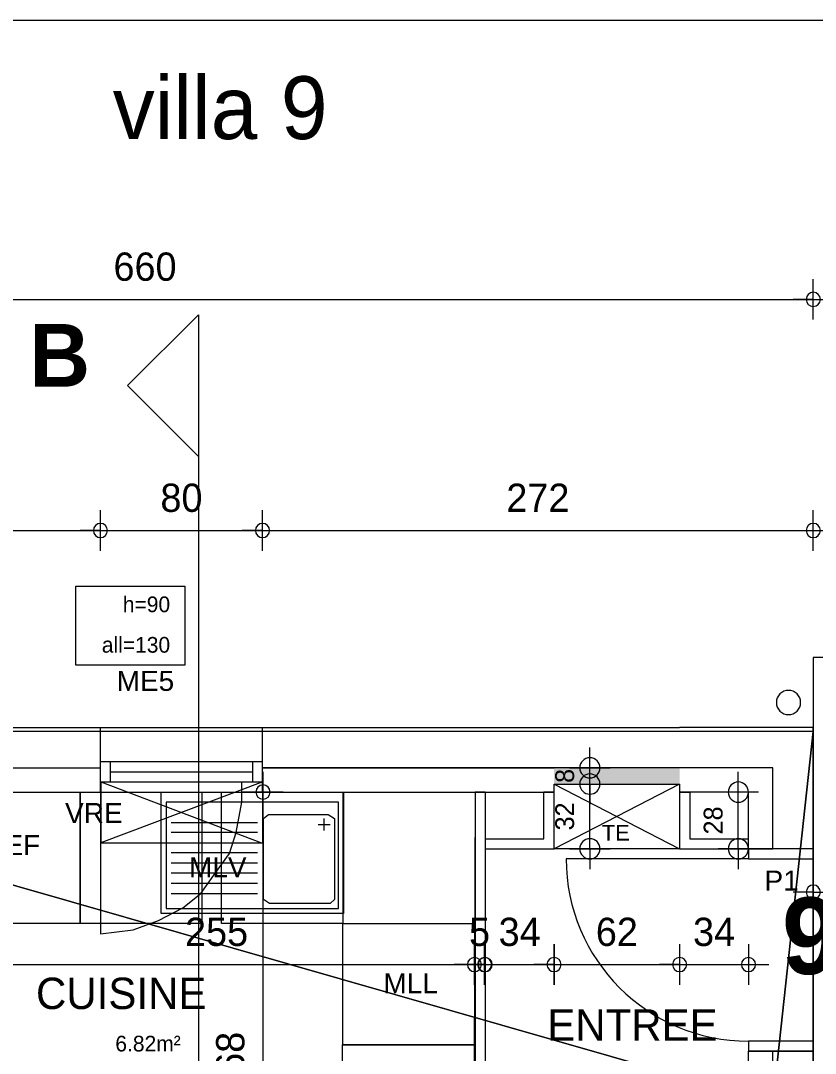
# Model space of a CAD drawing. Header units: metres. Extents: x 1.8 to 61.8, y -53.3 to -11.3.
# Drawn here: x 9.29 to 13.21, y -16.41 to -11.31 of the extents above; entities that cross this region are included whole.
import ezdxf
from ezdxf.enums import TextEntityAlignment as Align
from ezdxf.lldxf.tags import DXFTag

# ---------------------------------------------------------------- set-up
doc = ezdxf.new("R2010")
doc.units = ezdxf.units.M
doc.header["$MEASUREMENT"] = 0
for name, color, linetype in [('Calque commun', 7, 'Continuous'), ('Calque100', 7, 'Continuous'), ('Calque7', 7, 'Continuous'), ('Calque90', 7, 'Continuous'), ('Cotations', 7, 'Continuous'), ('Textes', 7, 'Continuous')]:
    doc.layers.add(name, color=color, linetype=linetype)
doc.styles.add('Arial16', font='arial.ttf', dxfattribs={"height": 0.077313})
doc.styles.add('Arial9', font='arial.ttf', dxfattribs={"height": 0.098961})
doc.styles.add('Century Gothic', font='GOTHIC.TTF', dxfattribs={"height": 0.310302})
doc.styles.add('Century Gothic10', font='GOTHIC.TTF', dxfattribs={"height": 0.077575})
doc.styles.add('Century Gothic15', font='GOTHIC.TTF', dxfattribs={"height": 0.139636})
doc.styles.add('Century Gothic16', font='GOTHICB.TTF', dxfattribs={"height": 0.378481})
doc.styles.add('Century Gothic18', font='GOTHIC.TTF', dxfattribs={"height": 0.155151})
doc.styles.add('Century Gothic20', font='GOTHIC.TTF', dxfattribs={"height": 0.09309})
doc.styles.add('Century Gothic6', font='GOTHICB.TTF', dxfattribs={"height": 0.31023})
tags = doc.linetypes.add('DASHDOT2', pattern=[0.5, 0.25, -0.125, 0, -0.125]).pattern_tags.tags
tags[10:11] = [DXFTag(74, 4), DXFTag(75, 0), DXFTag(340, '0'), DXFTag(46, 1.0), DXFTag(50, 0.0), DXFTag(44, 0.0), DXFTag(45, 0.0)]
tags[8:9] = [DXFTag(74, 4), DXFTag(75, 0), DXFTag(340, '0'), DXFTag(46, 1.0), DXFTag(50, 0.0), DXFTag(44, 0.0), DXFTag(45, 0.0)]
tags[6:7] = [DXFTag(74, 4), DXFTag(75, 0), DXFTag(340, '0'), DXFTag(46, 1.0), DXFTag(50, 0.0), DXFTag(44, 0.0), DXFTag(45, 0.0)]
tags[4:5] = [DXFTag(74, 4), DXFTag(75, 0), DXFTag(340, '0'), DXFTag(46, 1.0), DXFTag(50, 0.0), DXFTag(44, 0.0), DXFTag(45, 0.0)]
tags = doc.linetypes.add('DOT2', pattern=[0.125, 0, -0.125]).pattern_tags.tags
tags[6:7] = [DXFTag(74, 4), DXFTag(75, 0), DXFTag(340, '0'), DXFTag(46, 1.0), DXFTag(50, 0.0), DXFTag(44, 0.0), DXFTag(45, 0.0)]
tags[4:5] = [DXFTag(74, 4), DXFTag(75, 0), DXFTag(340, '0'), DXFTag(46, 1.0), DXFTag(50, 0.0), DXFTag(44, 0.0), DXFTag(45, 0.0)]
tags = doc.linetypes.add('HIDDEN', pattern=[0.375, 0.25, -0.125]).pattern_tags.tags
tags[6:7] = [DXFTag(74, 4), DXFTag(75, 0), DXFTag(340, '0'), DXFTag(46, 1.0), DXFTag(50, 0.0), DXFTag(44, 0.0), DXFTag(45, 0.0)]
tags[4:5] = [DXFTag(74, 4), DXFTag(75, 0), DXFTag(340, '0'), DXFTag(46, 1.0), DXFTag(50, 0.0), DXFTag(44, 0.0), DXFTag(45, 0.0)]
tags = doc.linetypes.add('HIDDEN2', pattern=[0.1875, 0.125, -0.0625]).pattern_tags.tags
tags[6:7] = [DXFTag(74, 4), DXFTag(75, 0), DXFTag(340, '0'), DXFTag(46, 1.0), DXFTag(50, 0.0), DXFTag(44, 0.0), DXFTag(45, 0.0)]
tags[4:5] = [DXFTag(74, 4), DXFTag(75, 0), DXFTag(340, '0'), DXFTag(46, 1.0), DXFTag(50, 0.0), DXFTag(44, 0.0), DXFTag(45, 0.0)]

# ---------------------------------------------------------------- blocks, each defined once
blk = doc.blocks.new('Block52942')
at = {"layer": 'Calque commun', "color": 7, "linetype": 'Continuous', "lineweight": 18}
for p, q in [((13.2015, -15.3998), (13.2015, -14.7998)), ((13.2015, -18.6942), (13.2015, -16.3998))]:
    blk.add_line(p, q, dxfattribs=at)
at = {"layer": 'Calque commun', "color": 7, "linetype": 'Continuous', "lineweight": 9}
for p, q in [((13.0015, -15.3998), (13.0015, -14.9998)), ((12.8815, -15.3998), (12.8815, -15.1198)), ((12.8815, -18.6942), (12.8815, -16.3998)), ((13.0015, -18.6942), (13.0015, -16.3998))]:
    blk.add_line(p, q, dxfattribs=at)
blk = doc.blocks.new('Block52943')
at = {"layer": 'Calque commun', "color": 7, "linetype": 'Continuous', "lineweight": 18}
for p, q in [((6.6015, -14.7998), (7.5216, -14.7998)), ((8.1216, -14.7998), (9.6816, -14.7998)), ((10.4816, -14.7998), (11.9215, -14.7998))]:
    blk.add_line(p, q, dxfattribs=at)
at = {"layer": 'Calque commun', "color": 7, "linetype": 'Continuous', "lineweight": 9}
for p, q in [((6.8015, -14.9998), (7.5216, -14.9998)), ((8.1216, -14.9998), (9.6816, -14.9998)), ((10.4816, -14.9998), (11.9215, -14.9998)), ((6.9216, -15.1198), (7.5216, -15.1198)), ((8.1216, -15.1198), (9.6816, -15.1198)), ((10.4816, -15.1198), (11.9215, -15.1198))]:
    blk.add_line(p, q, dxfattribs=at)
blk = doc.blocks.new('new39')
at = {"layer": 'Calque commun', "color": 5, "linetype": 'Continuous', "lineweight": 9}
blk.add_arc((0, 0), 0.5, 0, 359.99941, dxfattribs=at)
blk = doc.blocks.new('new40')
at = {"layer": 'Calque commun', "color": 5, "linetype": 'Continuous', "lineweight": 9}
blk.add_arc((0, 0), 0.5, 0, 359.99941, dxfattribs=at)
blk = doc.blocks.new('DimLine53137')
at = {"layer": 'Calque commun', "color": 5, "linetype": 'Continuous', "lineweight": 9}
for p, q in [((9.6816, -13.9273), (9.6816, -13.7273)), ((10.4816, -13.9273), (10.4816, -13.7273)), ((9.6816, -13.8273), (9.5816, -13.8273)), ((9.6816, -13.8273), (10.4816, -13.8273)), ((10.4816, -13.8273), (10.5816, -13.8273))]:
    blk.add_line(p, q, dxfattribs=at)
at = {"layer": 'Calque commun', "color": 5, "linetype": 'Continuous', "lineweight": 9, "xscale": 0.07000000029802322, "yscale": 0.07000000029802322, "zscale": 0.07000000029802322}
for name, p in [('new39', (9.6816, -13.8273)), ('new40', (10.4816, -13.8273))]:
    blk.add_blockref(name, p, dxfattribs=at)
at = {"layer": 'Calque commun', "color": 5, "linetype": 'Continuous', "lineweight": 9, "style": 'Century Gothic15'}
blk.add_text('80', height=0.13964, dxfattribs=at).set_placement((10.0816, -13.7773), align=Align.BOTTOM_CENTER)
blk = doc.blocks.new('new43')
at = {"layer": 'Calque commun', "color": 5, "linetype": 'Continuous', "lineweight": 9}
blk.add_arc((0, 0), 0.5, 0, 359.99941, dxfattribs=at)
blk = doc.blocks.new('new44')
at = {"layer": 'Calque commun', "color": 5, "linetype": 'Continuous', "lineweight": 9}
blk.add_arc((0, 0), 0.5, 0, 359.99941, dxfattribs=at)
blk = doc.blocks.new('DimLine53153')
at = {"layer": 'Calque commun', "color": 5, "linetype": 'Continuous', "lineweight": 9}
for p, q in [((8.1216, -13.9273), (8.1216, -13.7273)), ((9.6816, -13.9273), (9.6816, -13.7273)), ((8.1216, -13.8273), (8.0216, -13.8273)), ((8.1216, -13.8273), (9.6816, -13.8273)), ((9.6816, -13.8273), (9.7816, -13.8273))]:
    blk.add_line(p, q, dxfattribs=at)
at = {"layer": 'Calque commun', "color": 5, "linetype": 'Continuous', "lineweight": 9, "xscale": 0.07000000029802322, "yscale": 0.07000000029802322, "zscale": 0.07000000029802322}
for name, p in [('new43', (8.1216, -13.8273)), ('new44', (9.6816, -13.8273))]:
    blk.add_blockref(name, p, dxfattribs=at)
at = {"layer": 'Calque commun', "color": 5, "linetype": 'Continuous', "lineweight": 9, "style": 'Century Gothic15'}
blk.add_text('156', height=0.13964, dxfattribs=at).set_placement((8.9016, -13.7773), align=Align.BOTTOM_CENTER)
blk = doc.blocks.new('new45')
at = {"layer": 'Calque commun', "color": 5, "linetype": 'Continuous', "lineweight": 9}
blk.add_arc((0, 0), 0.5, 0, 359.99941, dxfattribs=at)
blk = doc.blocks.new('new46')
at = {"layer": 'Calque commun', "color": 5, "linetype": 'Continuous', "lineweight": 9}
blk.add_arc((0, 0), 0.5, 0, 359.99941, dxfattribs=at)
blk = doc.blocks.new('DimLine53161')
at = {"layer": 'Calque commun', "color": 5, "linetype": 'Continuous', "lineweight": 9}
for p, q in [((10.4816, -13.9273), (10.4816, -13.7273)), ((13.2015, -13.9273), (13.2015, -13.7273)), ((10.4816, -13.8273), (10.3816, -13.8273)), ((10.4816, -13.8273), (13.2015, -13.8273)), ((13.2015, -13.8273), (13.3015, -13.8273))]:
    blk.add_line(p, q, dxfattribs=at)
at = {"layer": 'Calque commun', "color": 5, "linetype": 'Continuous', "lineweight": 9, "xscale": 0.07000000029802322, "yscale": 0.07000000029802322, "zscale": 0.07000000029802322}
for name, p in [('new45', (10.4816, -13.8273)), ('new46', (13.2015, -13.8273))]:
    blk.add_blockref(name, p, dxfattribs=at)
at = {"layer": 'Calque commun', "color": 5, "linetype": 'Continuous', "lineweight": 9, "style": 'Century Gothic15'}
blk.add_text('272', height=0.13964, dxfattribs=at).set_placement((11.8415, -13.7773), align=Align.BOTTOM_CENTER)
blk = doc.blocks.new('120x220')
at = {"layer": 'Calque commun', "color": 7, "linetype": 'HIDDEN', "lineweight": 9}
mesh = blk.add_polyface(dxfattribs=at)
corners = [(0, 2.2), (0, 0), (1.2, 0), (1.2, 2.2)]
mesh.append_faces([[corners[k] for k in face] for face in [(0, 1, 2, 3)]], dxfattribs={"color": 7})
blk = doc.blocks.new('@PRES_1_$$_1-7')
at = {"layer": 'Calque commun', "color": 5, "linetype": 'Continuous', "lineweight": 9}
for p, q in [((0, 0.32), (0.8, 0.32)), ((0.8, 0.15), (0, 0.15)), ((0.05, 0.05), (0.05, 0.15)), ((0.75, 0.15), (0.75, 0.05)), ((0.05, 0.1), (0.75, 0.1)), ((0.8, 0.05), (0, 0.05)), ((0, 0), (0.8, 0))]:
    blk.add_line(p, q, dxfattribs=at)
blk = doc.blocks.new('@PRES_1_$$_1-8')
at = {"layer": 'Calque commun', "color": 7, "linetype": 'Continuous', "lineweight": 9}
blk.add_line((0, 0), (0, 0.32), dxfattribs=at)
blk = doc.blocks.new('@PRES_1_$$_1-9')
at = {"layer": 'Calque commun', "color": 7, "linetype": 'Continuous', "lineweight": 9}
blk.add_line((0, 0), (0, 0.32), dxfattribs=at)
blk = doc.blocks.new('INTER_2D_COMB3')
at = {"layer": 'Calque commun', "color": 0, "linetype": 'ByBlock', "lineweight": -2}
for name in ['@PRES_1_$$_1-7', '@PRES_1_$$_1-8']:
    blk.add_blockref(name, (0, 0), dxfattribs=at)
at = {"layer": 'Calque commun', "color": 0, "linetype": 'ByBlock', "lineweight": -2, "extrusion": (0, 0, -1), "xscale": -1, "yscale": -1, "zscale": -1, "rotation": -180}
blk.add_blockref('@PRES_1_$$_1-9', (-0.8, 0), dxfattribs=at)
blk = doc.blocks.new('PLACED_COMB3')
at = {"layer": 'Calque commun', "color": 0, "linetype": 'ByBlock', "lineweight": -2}
blk.add_blockref('INTER_2D_COMB3', (0, 0), dxfattribs=at)
blk = doc.blocks.new('new103')
at = {"layer": 'Calque commun', "color": 5, "linetype": 'Continuous', "lineweight": 9}
blk.add_arc((0, 0), 0.5, 0, 359.99941, dxfattribs=at)
blk = doc.blocks.new('new104')
at = {"layer": 'Calque commun', "color": 5, "linetype": 'Continuous', "lineweight": 9}
blk.add_arc((0, 0), 0.5, 0, 359.99941, dxfattribs=at)
blk = doc.blocks.new('DimLine55509')
at = {"layer": 'Calque commun', "color": 5, "linetype": 'Continuous', "lineweight": 9}
for p, q in [((13.2015, -15.7141), (13.2015, -15.5141)), ((14.3815, -15.7141), (14.3815, -15.5141)), ((13.2015, -15.6141), (13.1015, -15.6141)), ((13.2015, -15.6141), (14.3815, -15.6141)), ((14.3815, -15.6141), (14.4815, -15.6141))]:
    blk.add_line(p, q, dxfattribs=at)
at = {"layer": 'Calque commun', "color": 5, "linetype": 'Continuous', "lineweight": 9, "xscale": 0.07000000029802322, "yscale": 0.07000000029802322, "zscale": 0.07000000029802322}
for name, p in [('new103', (13.2015, -15.6141)), ('new104', (14.3815, -15.6141))]:
    blk.add_blockref(name, p, dxfattribs=at)
at = {"layer": 'Calque commun', "color": 5, "linetype": 'Continuous', "lineweight": 9, "style": 'Century Gothic15'}
blk.add_text('118', height=0.13964, dxfattribs=at).set_placement((13.7915, -15.5641), align=Align.BOTTOM_CENTER)
blk = doc.blocks.new('new119')
at = {"layer": 'Calque commun', "color": 5, "linetype": 'Continuous', "lineweight": 9}
blk.add_arc((0, 0), 0.5, 0, 359.99941, dxfattribs=at)
blk = doc.blocks.new('new120')
at = {"layer": 'Calque commun', "color": 5, "linetype": 'Continuous', "lineweight": 9}
blk.add_arc((0, 0), 0.5, 0, 359.99941, dxfattribs=at)
blk = doc.blocks.new('DimLine55577')
at = {"layer": 'Calque commun', "color": 5, "linetype": 'Continuous', "lineweight": 9}
for p, q in [((6.6016, -12.7855), (6.6016, -12.5855)), ((13.2015, -12.7855), (13.2015, -12.5855)), ((6.6016, -12.6855), (6.5016, -12.6855)), ((6.6016, -12.6855), (13.2015, -12.6855)), ((13.2015, -12.6855), (13.3015, -12.6855))]:
    blk.add_line(p, q, dxfattribs=at)
at = {"layer": 'Calque commun', "color": 5, "linetype": 'Continuous', "lineweight": 9, "xscale": 0.07000000029802322, "yscale": 0.07000000029802322, "zscale": 0.07000000029802322}
for name, p in [('new119', (6.6016, -12.6855)), ('new120', (13.2015, -12.6855))]:
    blk.add_blockref(name, p, dxfattribs=at)
at = {"layer": 'Calque commun', "color": 5, "linetype": 'Continuous', "lineweight": 9, "style": 'Century Gothic15'}
blk.add_text('660', height=0.13964, dxfattribs=at).set_placement((9.9016, -12.6355), align=Align.BOTTOM_CENTER)
blk = doc.blocks.new('new121')
at = {"layer": 'Calque commun', "color": 5, "linetype": 'Continuous', "lineweight": 9}
blk.add_arc((0, 0), 0.5, 0, 359.99941, dxfattribs=at)
blk = doc.blocks.new('new122')
at = {"layer": 'Calque commun', "color": 5, "linetype": 'Continuous', "lineweight": 9}
blk.add_arc((0, 0), 0.5, 0, 359.99941, dxfattribs=at)
blk = doc.blocks.new('DimLine55585')
at = {"layer": 'Calque commun', "color": 5, "linetype": 'Continuous', "lineweight": 9}
for p, q in [((13.2015, -12.7855), (13.2015, -12.5855)), ((19.4015, -12.7855), (19.4015, -12.5855)), ((13.2015, -12.6855), (13.1015, -12.6855)), ((13.2015, -12.6855), (19.4015, -12.6855)), ((19.4015, -12.6855), (19.5015, -12.6855))]:
    blk.add_line(p, q, dxfattribs=at)
at = {"layer": 'Calque commun', "color": 5, "linetype": 'Continuous', "lineweight": 9, "xscale": 0.07000000029802322, "yscale": 0.07000000029802322, "zscale": 0.07000000029802322}
for name, p in [('new121', (13.2015, -12.6855)), ('new122', (19.4015, -12.6855))]:
    blk.add_blockref(name, p, dxfattribs=at)
at = {"layer": 'Calque commun', "color": 5, "linetype": 'Continuous', "lineweight": 9, "style": 'Century Gothic15'}
blk.add_text('620', height=0.13964, dxfattribs=at).set_placement((16.3015, -12.6355), align=Align.BOTTOM_CENTER)
blk = doc.blocks.new('fleche08')
at = {"layer": 'Calque100', "color": 6, "linetype": 'Continuous', "lineweight": 18}
mesh = blk.add_polyface(dxfattribs=at)
corners = [(-0.35, -0.35), (0, 0), (0.35, -0.35)]
mesh.append_faces([[corners[k] for k in face] for face in [(0, 1, 2)]], dxfattribs={"color": 6})
blk = doc.blocks.new('@PRES_1_$$_1-25')
at = {"layer": 'Calque commun', "color": 5, "linetype": 'Continuous', "lineweight": 9}
blk.add_line((0.05, 0.32), (0.05, 1.22), dxfattribs=at)
at = {"layer": 'Calque commun', "color": 5, "linetype": 'Continuous', "lineweight": 9, "extrusion": (0, 0, -1)}
blk.add_arc((-0.05, 0.32), 0.9, 90, 180, dxfattribs=at)
at = {"layer": 'Calque commun', "color": 5, "linetype": 'Continuous', "lineweight": 9}
mesh = blk.add_polyface(dxfattribs=at)
corners = [(0, 0), (0, 0.32), (0.05, 0.32), (0.05, 0)]
mesh.append_faces([[corners[k] for k in face] for face in [(0, 1, 2, 3)]], dxfattribs={"color": 5})
mesh = blk.add_polyface(dxfattribs=at)
corners = [(0.95, 0), (0.95, 0.32), (1, 0.32), (1, 0)]
mesh.append_faces([[corners[k] for k in face] for face in [(0, 1, 2, 3)]], dxfattribs={"color": 5})
blk = doc.blocks.new('@PRES_1_$$_1-26')
at = {"layer": 'Calque commun', "color": 0, "linetype": 'ByBlock', "lineweight": -2}
blk.add_line((0, 0), (0, 0.32), dxfattribs=at)
blk = doc.blocks.new('@PRES_1_$$_1-27')
at = {"layer": 'Calque commun', "color": 0, "linetype": 'ByBlock', "lineweight": -2}
blk.add_line((0, 0), (0, 0.32), dxfattribs=at)
blk = doc.blocks.new('INTER_2D_COMB9')
at = {"layer": 'Calque7', "color": 0, "linetype": 'ByBlock', "lineweight": -2}
blk.add_blockref('@PRES_1_$$_1-25', (0, 0), dxfattribs=at)
at = {"layer": 'Calque7', "color": 7, "linetype": 'Continuous', "lineweight": 9}
blk.add_blockref('@PRES_1_$$_1-26', (0, 0), dxfattribs=at)
at = {"layer": 'Calque7', "color": 7, "linetype": 'Continuous', "lineweight": 9, "extrusion": (0, 0, -1), "xscale": -1, "yscale": -1, "zscale": -1, "rotation": -180}
blk.add_blockref('@PRES_1_$$_1-27', (-1, 0), dxfattribs=at)
blk = doc.blocks.new('PLACED_COMB9')
at = {"layer": 'Calque7', "color": 0, "linetype": 'ByBlock', "lineweight": -2}
blk.add_blockref('INTER_2D_COMB9', (0, 0), dxfattribs=at)
blk = doc.blocks.new('_15-3')
at = {"layer": 'Calque90', "color": 6, "linetype": 'ByBlock', "lineweight": 9}
for p, q in [((0.9, 0.6), (0, 0.6)), ((0, 0.6), (0, 0)), ((0.9, 0), (0.9, 0.6)), ((0.025, 0.025), (0.025, 0.55)), ((0.025, 0.55), (0.875, 0.55)), ((0.875, 0.55), (0.875, 0.025)), ((0.075, 0.49), (0.045, 0.47)), ((0.045, 0.47), (0.045, 0.07)), ((0.37, 0.4888), (0.075, 0.49)), ((0.095, 0.4099), (0.095, 0.4699)), ((0.395, 0.47), (0.37, 0.4888)), ((0.395, 0.07), (0.395, 0.47)), ((0.125, 0.4398), (0.065, 0.44)), ((0.85, 0.45), (0.425, 0.45)), ((0.425, 0.4), (0.85, 0.4)), ((0.85, 0.35), (0.425, 0.35)), ((0.425, 0.3), (0.85, 0.3)), ((0.85, 0.25), (0.425, 0.25)), ((0.425, 0.2), (0.85, 0.2)), ((0.85, 0.15), (0.425, 0.15)), ((0.045, 0.07), (0.065, 0.05)), ((0.045, 0.07), (0.065, 0.05)), ((0.365, 0.05), (0.395, 0.07)), ((0.85, 0.1), (0.425, 0.1)), ((0, 0), (0.9, 0)), ((0.875, 0.025), (0.025, 0.025)), ((0.065, 0.05), (0.365, 0.05))]:
    blk.add_line(p, q, dxfattribs=at)
blk = doc.blocks.new('XMODULE1PDNONPMR25')
at = {"layer": 'Calque commun', "color": 5, "linetype": 'Continuous', "lineweight": 9}
blk.add_arc((0, 0), 0.5, 0, 359.99941, dxfattribs=at)
blk = doc.blocks.new('XMODULE1PDNONPMR26')
at = {"layer": 'Calque commun', "color": 5, "linetype": 'Continuous', "lineweight": 9}
blk.add_arc((0, 0), 0.5, 0, 359.99941, dxfattribs=at)
blk = doc.blocks.new('DimLine53444-2')
at = {"layer": 'Calque commun', "color": 5, "linetype": 'Continuous', "lineweight": 9}
for p, q in [((10.4842, -15.9912), (10.4842, -15.8912)), ((10.5842, -15.9912), (10.3842, -15.9912)), ((10.4842, -18.6713), (10.4842, -15.9912)), ((10.3842, -18.6713), (10.5842, -18.6713)), ((10.4842, -18.6713), (10.4842, -18.7713))]:
    blk.add_line(p, q, dxfattribs=at)
at = {"layer": 'Calque commun', "color": 5, "linetype": 'Continuous', "lineweight": 9, "xscale": 0.07000000029802322, "yscale": 0.07000000029802322, "zscale": 0.07000000029802322, "rotation": 90}
for name, p in [('XMODULE1PDNONPMR26', (10.4842, -15.9912)), ('XMODULE1PDNONPMR25', (10.4842, -18.6713))]:
    blk.add_blockref(name, p, dxfattribs=at)
at = {"layer": 'Calque commun', "color": 5, "linetype": 'Continuous', "lineweight": 9, "style": 'Century Gothic15'}
blk.add_text('268', height=0.13964, rotation=90, dxfattribs=at).set_placement((10.4342, -17.3312), align=Align.BOTTOM_CENTER)
blk = doc.blocks.new('XMODULE1PDNONPMR31')
at = {"layer": 'Calque commun', "color": 5, "linetype": 'Continuous', "lineweight": 9}
blk.add_arc((0, 0), 0.5, 0, 359.99941, dxfattribs=at)
blk = doc.blocks.new('XMODULE1PDNONPMR32')
at = {"layer": 'Calque commun', "color": 5, "linetype": 'Continuous', "lineweight": 9}
blk.add_arc((0, 0), 0.5, 0, 359.99941, dxfattribs=at)
blk = doc.blocks.new('DimLine53468-2')
at = {"layer": 'Calque commun', "color": 5, "linetype": 'Continuous', "lineweight": 9}
for p, q in [((8.9816, -16.9433), (8.9816, -16.7433)), ((11.5283, -16.9433), (11.5283, -16.7433)), ((8.9816, -16.8433), (8.8816, -16.8433)), ((8.9816, -16.8433), (11.5283, -16.8433)), ((11.5283, -16.8433), (11.6283, -16.8433))]:
    blk.add_line(p, q, dxfattribs=at)
at = {"layer": 'Calque commun', "color": 5, "linetype": 'Continuous', "lineweight": 9, "xscale": 0.07000000029802322, "yscale": 0.07000000029802322, "zscale": 0.07000000029802322}
for name, p in [('XMODULE1PDNONPMR31', (8.9816, -16.8433)), ('XMODULE1PDNONPMR32', (11.5283, -16.8433))]:
    blk.add_blockref(name, p, dxfattribs=at)
at = {"layer": 'Calque commun', "color": 5, "linetype": 'Continuous', "lineweight": 9, "style": 'Century Gothic15'}
blk.add_text('255', height=0.13964, dxfattribs=at).set_placement((10.2549, -16.7933), align=Align.BOTTOM_CENTER)
blk = doc.blocks.new('XMODULE1PDNONPMR33')
at = {"layer": 'Calque commun', "color": 5, "linetype": 'Continuous', "lineweight": 9}
blk.add_arc((0, 0), 0.5, 0, 359.99941, dxfattribs=at)
blk = doc.blocks.new('XMODULE1PDNONPMR34')
at = {"layer": 'Calque commun', "color": 5, "linetype": 'Continuous', "lineweight": 9}
blk.add_arc((0, 0), 0.5, 0, 359.99941, dxfattribs=at)
blk = doc.blocks.new('DimLine53476-2')
at = {"layer": 'Calque commun', "color": 5, "linetype": 'Continuous', "lineweight": 9}
for p, q in [((11.5283, -16.9433), (11.5283, -16.7433)), ((11.5783, -16.9433), (11.5783, -16.7433)), ((11.5283, -16.8433), (11.4283, -16.8433)), ((11.5283, -16.8433), (11.5783, -16.8433)), ((11.5783, -16.8433), (11.6783, -16.8433))]:
    blk.add_line(p, q, dxfattribs=at)
at = {"layer": 'Calque commun', "color": 5, "linetype": 'Continuous', "lineweight": 9, "xscale": 0.07000000029802322, "yscale": 0.07000000029802322, "zscale": 0.07000000029802322}
for name, p in [('XMODULE1PDNONPMR33', (11.5283, -16.8433)), ('XMODULE1PDNONPMR34', (11.5783, -16.8433))]:
    blk.add_blockref(name, p, dxfattribs=at)
at = {"layer": 'Calque commun', "color": 5, "linetype": 'Continuous', "lineweight": 9, "style": 'Century Gothic15'}
blk.add_text('5', height=0.1396, dxfattribs=at).set_placement((11.5533, -16.7933), align=Align.BOTTOM_CENTER)
blk = doc.blocks.new('60x65')
at = {"layer": 'Calque commun', "color": 7, "linetype": 'HIDDEN', "lineweight": 9}
mesh = blk.add_polyface(dxfattribs=at)
corners = [(0, 0.6), (0.65, 0.6), (0.65, 0), (0, 0)]
mesh.append_faces([[corners[k] for k in face] for face in [(0, 1, 2, 3)]], dxfattribs={"color": 7})
blk = doc.blocks.new('XMODULE1PDNONPMR63')
at = {"layer": 'Calque commun', "color": 5, "linetype": 'Continuous', "lineweight": 9}
blk.add_arc((0, 0), 0.5, 0, 359.9994, dxfattribs=at)
blk = doc.blocks.new('XMODULE1PDNONPMR64')
at = {"layer": 'Calque commun', "color": 5, "linetype": 'Continuous', "lineweight": 9}
blk.add_arc((0, 0), 0.5, 0, 359.9994, dxfattribs=at)
blk = doc.blocks.new('DimLine61173')
at = {"layer": 'Calque commun', "color": 5, "linetype": 'Continuous', "lineweight": 9}
for p, q in [((12.8313, -15.9912), (12.8313, -15.8912)), ((12.9313, -15.9912), (12.7313, -15.9912)), ((12.8313, -16.2714), (12.8313, -15.9912)), ((12.9313, -16.2714), (12.7313, -16.2714)), ((12.8313, -16.2714), (12.8313, -16.3714))]:
    blk.add_line(p, q, dxfattribs=at)
at = {"layer": 'Calque commun', "color": 5, "linetype": 'Continuous', "lineweight": 9, "xscale": 0.1000000014901161, "yscale": 0.1000000014901161, "zscale": 0.1000000014901161, "rotation": 90}
for name, p in [('XMODULE1PDNONPMR64', (12.8313, -15.9912)), ('XMODULE1PDNONPMR63', (12.8313, -16.2714))]:
    blk.add_blockref(name, p, dxfattribs=at)
at = {"layer": 'Calque commun', "color": 5, "linetype": 'Continuous', "lineweight": 9, "style": 'Century Gothic20'}
blk.add_text('28', height=0.09309, rotation=90, dxfattribs=at).set_placement((12.7813, -16.1313), align=Align.BOTTOM_CENTER)
blk = doc.blocks.new('XMODULE1PDNONPMR65')
at = {"layer": 'Calque commun', "color": 5, "linetype": 'Continuous', "lineweight": 9}
blk.add_arc((0, 0), 0.5, 0, 359.99941, dxfattribs=at)
blk = doc.blocks.new('XMODULE1PDNONPMR66')
at = {"layer": 'Calque commun', "color": 5, "linetype": 'Continuous', "lineweight": 9}
blk.add_arc((0, 0), 0.5, 0, 359.99941, dxfattribs=at)
blk = doc.blocks.new('DimLine61179')
at = {"layer": 'Calque commun', "color": 5, "linetype": 'Continuous', "lineweight": 9}
for p, q in [((11.5815, -16.9433), (11.5815, -16.7433)), ((11.9215, -16.7433), (11.9215, -16.9433)), ((11.5815, -16.8433), (11.4815, -16.8433)), ((11.5815, -16.8433), (11.9215, -16.8433)), ((11.9215, -16.8433), (12.0215, -16.8433))]:
    blk.add_line(p, q, dxfattribs=at)
at = {"layer": 'Calque commun', "color": 5, "linetype": 'Continuous', "lineweight": 9, "xscale": 0.07000000029802322, "yscale": 0.07000000029802322, "zscale": 0.07000000029802322}
for name, p in [('XMODULE1PDNONPMR65', (11.5815, -16.8433)), ('XMODULE1PDNONPMR66', (11.9215, -16.8433))]:
    blk.add_blockref(name, p, dxfattribs=at)
at = {"layer": 'Calque commun', "color": 5, "linetype": 'Continuous', "lineweight": 9, "style": 'Century Gothic15'}
blk.add_text('34', height=0.13964, dxfattribs=at).set_placement((11.7515, -16.7933), align=Align.BOTTOM_CENTER)
blk = doc.blocks.new('XMODULE1PDNONPMR67')
at = {"layer": 'Calque commun', "color": 5, "linetype": 'Continuous', "lineweight": 9}
blk.add_arc((0, 0), 0.5, 0, 359.99941, dxfattribs=at)
blk = doc.blocks.new('XMODULE1PDNONPMR68')
at = {"layer": 'Calque commun', "color": 5, "linetype": 'Continuous', "lineweight": 9}
blk.add_arc((0, 0), 0.5, 0, 359.99941, dxfattribs=at)
blk = doc.blocks.new('DimLine61191')
at = {"layer": 'Calque commun', "color": 5, "linetype": 'Continuous', "lineweight": 9}
for p, q in [((11.9215, -16.9433), (11.9215, -16.7433)), ((12.5415, -16.7433), (12.5415, -16.9433)), ((11.9215, -16.8433), (11.8215, -16.8433)), ((11.9215, -16.8433), (12.5415, -16.8433)), ((12.5415, -16.8433), (12.6415, -16.8433))]:
    blk.add_line(p, q, dxfattribs=at)
at = {"layer": 'Calque commun', "color": 5, "linetype": 'Continuous', "lineweight": 9, "xscale": 0.07000000029802322, "yscale": 0.07000000029802322, "zscale": 0.07000000029802322}
for name, p in [('XMODULE1PDNONPMR67', (11.9215, -16.8433)), ('XMODULE1PDNONPMR68', (12.5415, -16.8433))]:
    blk.add_blockref(name, p, dxfattribs=at)
at = {"layer": 'Calque commun', "color": 5, "linetype": 'Continuous', "lineweight": 9, "style": 'Century Gothic15'}
blk.add_text('62', height=0.13964, dxfattribs=at).set_placement((12.2315, -16.7933), align=Align.BOTTOM_CENTER)
blk = doc.blocks.new('XMODULE1PDNONPMR69')
at = {"layer": 'Calque commun', "color": 5, "linetype": 'Continuous', "lineweight": 9}
blk.add_arc((0, 0), 0.5, 0, 359.99941, dxfattribs=at)
blk = doc.blocks.new('XMODULE1PDNONPMR70')
at = {"layer": 'Calque commun', "color": 5, "linetype": 'Continuous', "lineweight": 9}
blk.add_arc((0, 0), 0.5, 0, 359.99941, dxfattribs=at)
blk = doc.blocks.new('DimLine61197')
at = {"layer": 'Calque commun', "color": 5, "linetype": 'Continuous', "lineweight": 9}
for p, q in [((12.5415, -16.7433), (12.5415, -16.9433)), ((12.8815, -16.7433), (12.8815, -16.9433)), ((12.5415, -16.8433), (12.4415, -16.8433)), ((12.5415, -16.8433), (12.8815, -16.8433)), ((12.8815, -16.8433), (12.9815, -16.8433))]:
    blk.add_line(p, q, dxfattribs=at)
at = {"layer": 'Calque commun', "color": 5, "linetype": 'Continuous', "lineweight": 9, "xscale": 0.07000000029802322, "yscale": 0.07000000029802322, "zscale": 0.07000000029802322}
for name, p in [('XMODULE1PDNONPMR69', (12.5415, -16.8433)), ('XMODULE1PDNONPMR70', (12.8815, -16.8433))]:
    blk.add_blockref(name, p, dxfattribs=at)
at = {"layer": 'Calque commun', "color": 5, "linetype": 'Continuous', "lineweight": 9, "style": 'Century Gothic15'}
blk.add_text('34', height=0.13964, dxfattribs=at).set_placement((12.7115, -16.7933), align=Align.BOTTOM_CENTER)
blk = doc.blocks.new('te 62x32')
at = {"layer": 'Calque commun', "color": 1, "linetype": 'Continuous', "lineweight": 18}
for p, q in [((0, 0.32), (0.62, 0)), ((0.62, 0.32), (0, 0))]:
    blk.add_line(p, q, dxfattribs=at)
at = {"layer": 'Textes', "color": 5, "linetype": 'ByBlock', "lineweight": -2, "style": 'Arial16'}
blk.add_text('TE', height=0.07731, dxfattribs=at).set_placement((0.2358, 0.0178), align=Align.BOTTOM_LEFT)
at = {"layer": 'Calque commun', "color": 1, "linetype": 'Continuous', "lineweight": 18}
mesh = blk.add_polyface(dxfattribs=at)
corners = [(0, 0.32), (0.62, 0.32), (0.62, 0), (0, 0)]
mesh.append_faces([[corners[k] for k in face] for face in [(0, 1, 2, 3)]], dxfattribs={"color": 1})
blk = doc.blocks.new('XMODULE1PDNONPMR71')
at = {"layer": 'Calque commun', "color": 5, "linetype": 'Continuous', "lineweight": 9}
blk.add_arc((0, 0), 0.5, 0, 359.9994, dxfattribs=at)
blk = doc.blocks.new('XMODULE1PDNONPMR72')
at = {"layer": 'Calque commun', "color": 5, "linetype": 'Continuous', "lineweight": 9}
blk.add_arc((0, 0), 0.5, 0, 359.9994, dxfattribs=at)
blk = doc.blocks.new('DimLine61215')
at = {"layer": 'Calque commun', "color": 5, "linetype": 'Continuous', "lineweight": 9}
for p, q in [((12.0982, -15.9514), (12.0982, -15.8514)), ((11.9982, -15.9514), (12.1982, -15.9514)), ((12.0982, -16.2714), (12.0982, -15.9514)), ((11.9982, -16.2714), (12.1982, -16.2714)), ((12.0982, -16.2714), (12.0982, -16.3714))]:
    blk.add_line(p, q, dxfattribs=at)
at = {"layer": 'Calque commun', "color": 5, "linetype": 'Continuous', "lineweight": 9, "xscale": 0.1000000014901161, "yscale": 0.1000000014901161, "zscale": 0.1000000014901161, "rotation": 90}
for name, p in [('XMODULE1PDNONPMR72', (12.0982, -15.9514)), ('XMODULE1PDNONPMR71', (12.0982, -16.2714))]:
    blk.add_blockref(name, p, dxfattribs=at)
at = {"layer": 'Calque commun', "color": 5, "linetype": 'Continuous', "lineweight": 9, "style": 'Century Gothic20'}
blk.add_text('32', height=0.09309, rotation=90, dxfattribs=at).set_placement((12.0482, -16.1114), align=Align.BOTTOM_CENTER)
blk = doc.blocks.new('XMODULE1PDNONPMR73')
at = {"layer": 'Calque commun', "color": 5, "linetype": 'Continuous', "lineweight": 9}
blk.add_arc((0, 0), 0.5, 0, 359.9994, dxfattribs=at)
blk = doc.blocks.new('XMODULE1PDNONPMR74')
at = {"layer": 'Calque commun', "color": 5, "linetype": 'Continuous', "lineweight": 9}
blk.add_arc((0, 0), 0.5, 0, 359.9994, dxfattribs=at)
blk = doc.blocks.new('DimLine61221')
at = {"layer": 'Calque commun', "color": 5, "linetype": 'Continuous', "lineweight": 9}
for p, q in [((12.0982, -15.8714), (12.0982, -15.7714)), ((11.9982, -15.8714), (12.1982, -15.8714)), ((12.0982, -15.9514), (12.0982, -15.8714)), ((11.9982, -15.9514), (12.1982, -15.9514)), ((12.0982, -15.9514), (12.0982, -16.0514))]:
    blk.add_line(p, q, dxfattribs=at)
at = {"layer": 'Calque commun', "color": 5, "linetype": 'Continuous', "lineweight": 9, "xscale": 0.1000000014901161, "yscale": 0.1000000014901161, "zscale": 0.1000000014901161, "rotation": 90}
for name, p in [('XMODULE1PDNONPMR74', (12.0982, -15.8714)), ('XMODULE1PDNONPMR73', (12.0982, -15.9514))]:
    blk.add_blockref(name, p, dxfattribs=at)
at = {"layer": 'Calque commun', "color": 5, "linetype": 'Continuous', "lineweight": 9, "style": 'Century Gothic20'}
blk.add_text('8', height=0.0931, rotation=90, dxfattribs=at).set_placement((12.0482, -15.9114), align=Align.BOTTOM_CENTER)
blk = doc.blocks.new('XMODULE1PDNONPMR75')
at = {"layer": 'Calque commun', "color": 15, "linetype": 'Continuous', "lineweight": 18}
for p, q in [((11.5315, -15.9914), (11.5315, -18.6712)), ((11.5815, -15.9914), (11.5315, -15.9914)), ((11.5815, -15.9914), (11.5815, -18.6712)), ((11.8715, -16.2214), (11.8715, -15.9914)), ((11.9215, -15.9914), (11.8715, -15.9914)), ((11.9215, -16.2714), (11.9215, -15.9914)), ((12.5415, -15.9912), (12.5415, -16.2714)), ((12.5415, -15.9912), (12.5915, -15.9912)), ((12.5915, -15.9912), (12.5915, -16.2214)), ((11.5815, -16.2214), (11.8715, -16.2214)), ((12.5915, -16.2214), (12.8815, -16.2214)), ((12.8815, -16.2714), (12.8815, -16.2214)), ((11.5815, -16.2714), (11.9215, -16.2714)), ((12.5415, -16.2714), (12.8815, -16.2714))]:
    blk.add_line(p, q, dxfattribs=at)
at = {"layer": 'Calque commun', "color": 7, "linetype": 'Continuous', "lineweight": 9}
blk.add_line((12.6015, -16.2714), (13.0015, -16.2714), dxfattribs=at)
at = {"layer": 'Calque commun', "color": 91, "linetype": 'Continuous', "lineweight": 9}
blk.add_trace([(11.9215, -15.9514), (12.5415, -15.9514), (11.9215, -15.8714), (12.5415, -15.8714)], dxfattribs=at)
at = {"layer": 'Calque commun', "color": 5, "linetype": 'Continuous', "lineweight": 9}
for name in ['DimLine61221', 'DimLine61215', 'DimLine53444-2', 'DimLine61173', 'DimLine53468-2', 'DimLine53476-2', 'DimLine61179', 'DimLine61191', 'DimLine61197']:
    blk.add_blockref(name, (0, 0), dxfattribs=at)
at = {"layer": 'Calque commun', "color": 0, "linetype": 'ByBlock', "lineweight": -2}
for name, p in [('te 62x32', (11.9215, -16.2714)), ('60x65', (10.8791, -17.2402)), ('60x65', (10.8769, -17.8402))]:
    blk.add_blockref(name, p, dxfattribs=at)
at = {"layer": 'Calque commun', "color": 0, "linetype": 'ByBlock', "lineweight": -2, "rotation": 90}
for p in [(9.5816, -16.6412), (10.1816, -16.6412), (10.8791, -16.6412)]:
    blk.add_blockref('60x65', p, dxfattribs=at)
at = {"layer": 'Calque commun', "color": 0, "linetype": 'DOT2', "lineweight": -2, "extrusion": (0, 0, -1), "xscale": -1, "yscale": -1, "zscale": -1, "rotation": -180}
blk.add_blockref('_15-3', (-10.8815, -16.5914), dxfattribs=at)
at = {"layer": 'Calque commun', "color": 9, "linetype": 'ByBlock', "lineweight": -2, "style": 'Century Gothic10'}
blk.add_text('6.82m²', height=0.07758, dxfattribs=at).set_placement((10.0779, -17.195), align=Align.TOP_RIGHT)
at = {"layer": 'Textes', "color": 5, "linetype": 'ByBlock', "lineweight": -2, "style": 'Arial9'}
for s, p in [('REF', (9.1079, -16.332)), ('MLV', (10.1189, -16.4414)), ('MLL', (11.0788, -17.0153))]:
    blk.add_text(s, height=0.09896, dxfattribs=at).set_placement(p, align=Align.BOTTOM_LEFT)
at = {"layer": 'Textes', "color": 5, "linetype": 'ByBlock', "lineweight": -2, "style": 'Century Gothic18'}
for s, p in [('CUISINE', (10.2048, -16.9079)), ('ENTREE', (12.7291, -17.0641))]:
    blk.add_text(s, height=0.15515, dxfattribs=at).set_placement(p, align=Align.TOP_RIGHT)
at = {"layer": 'Calque commun', "color": 9, "linetype": 'Continuous', "lineweight": 9}
mesh = blk.add_polyface(dxfattribs=at)
corners = [(8.9816, -18.6712), (8.9816, -15.9912), (11.5315, -15.9912), (11.5215, -18.6712)]
mesh.append_faces([[corners[k] for k in face] for face in [(0, 1, 2, 3)]], dxfattribs={"color": 9})
blk = doc.blocks.new('Block61111')
at = {"layer": 'Calque commun', "color": 7, "linetype": 'Continuous', "lineweight": 18}
blk.add_line((13.2015, -14.7998), (12.5415, -14.7998), dxfattribs=at)
at = {"layer": 'Calque commun', "color": 7, "linetype": 'Continuous', "lineweight": 9}
for p, q in [((13.0015, -14.9998), (12.5415, -14.9998)), ((12.8815, -15.1198), (12.5415, -15.1198))]:
    blk.add_line(p, q, dxfattribs=at)

msp = doc.modelspace()

# ---------------------------------------------------------------- linework, layer by layer
at = {"layer": 'Calque commun', "color": 12, "linetype": 'Continuous', "lineweight": 18}
for p, q in [((9.6816, -14.9998), (9.6816, -14.7998)), ((10.4816, -14.9998), (10.4816, -14.7998)), ((9.2167, -15.0001), (9.6816, -14.9998)), ((13.0015, -15.0001), (10.4816, -14.9998)), ((13.0015, -15.3998), (13.0015, -15.0001)), ((13.2015, -15.3998), (13.0015, -15.3998)), ((13.0015, -23.6001), (13.0015, -16.3998)), ((13.0015, -16.3998), (13.2015, -16.3998))]:
    msp.add_line(p, q, dxfattribs=at)
at = {"layer": 'Calque commun', "color": 7, "linetype": 'Continuous', "lineweight": 18}
msp.add_line((11.9215, -14.7998), (12.5415, -14.7998), dxfattribs=at)
at = {"layer": 'Calque commun', "color": 7, "linetype": 'HIDDEN', "lineweight": 9, "flags": 128}
msp.add_lwpolyline([(9.6816, -15.0698), (9.6816, -15.8198), (9.8431, -15.8002), (9.9676, -15.7544), (10.0888, -15.6921), (10.1773, -15.62), (10.2494, -15.5185), (10.3182, -15.4235), (10.3524, -15.3198), (10.3798, -15.1698), (10.3798, -15.0698)], dxfattribs=at)
at = {"layer": 'Calque commun', "color": 21, "linetype": 'HIDDEN2', "lineweight": 9, "flags": 128}
msp.add_lwpolyline([(9.6826, -15.0695), (9.6826, -15.3695), (10.4826, -15.3695), (10.4826, -15.0695), (9.6826, -15.3695), (9.6826, -15.0695), (10.4775, -15.3695)], dxfattribs=at)
at = {"layer": 'Calque commun', "color": 11, "linetype": 'Continuous', "lineweight": 18}
msp.add_arc((13.0791, -14.677), 0.06, 90, 89.9994, dxfattribs=at)
at = {"layer": 'Cotations', "color": 1, "linetype": 'DASHDOT2', "lineweight": 18, "flags": 128}
msp.add_lwpolyline([(10.1657, -12.7614), (10.1657, -25.7623), (10.1657, -25.7623)], dxfattribs=at)

# ---------------------------------------------------------------- block references
at = {"layer": 'Calque commun', "color": 5, "linetype": 'Continuous', "lineweight": 9}
for name in ['DimLine55577', 'DimLine55585', 'DimLine53153', 'DimLine53137', 'DimLine53161', 'DimLine55509']:
    msp.add_blockref(name, (0, 0), dxfattribs=at)
at = {"layer": 'Calque commun', "color": 0, "linetype": 'ByBlock', "lineweight": -2, "rotation": 90}
msp.add_blockref('fleche08', (9.8157, -13.1114), dxfattribs=at)
at = {"layer": 'Calque commun', "color": 0, "linetype": 'ByBlock', "lineweight": -2}
for name, p in [('120x220', (13.2015, -16.6552)), ('Block52943', (0, 0)), ('PLACED_COMB3', (9.6816, -15.1198)), ('Block61111', (0, 0)), ('Block52942', (0, 0)), ('XMODULE1PDNONPMR75', (0, 0.8716))]:
    msp.add_blockref(name, p, dxfattribs=at)
at = {"layer": 'Calque commun', "color": 0, "linetype": 'ByBlock', "lineweight": -2, "extrusion": (0, 0, -1), "xscale": -1, "yscale": -1, "zscale": -1, "rotation": 90.00000000000001}
msp.add_blockref('PLACED_COMB9', (-13.2015, -15.3998), dxfattribs=at)

# ---------------------------------------------------------------- texts
at = {"layer": 'Calque commun', "color": 5, "linetype": 'ByBlock', "lineweight": -2, "insert": (10.0257, -14.1533), "char_height": 0.07758, "attachment_point": 3, "line_spacing_factor": 1.546883, "style": 'Century Gothic10'}
msp.add_mtext('h=90\\Pall=130', dxfattribs=at)
at = {"layer": 'Textes', "color": 5, "linetype": 'ByBlock', "lineweight": -2}
for s, height, style, p in [('villa 9', 0.3103, 'Century Gothic', (9.7421, -11.9869)), ('ME5', 0.09896, 'Arial9', (9.7614, -14.6494)), ('VRE', 0.09896, 'Arial9', (9.5067, -15.3022)), ('P1', 0.09896, 'Arial9', (12.9606, -15.636)), ('9', 0.3785, 'Century Gothic16', (13.0471, -16.1322))]:
    msp.add_text(s, height=height, dxfattribs=dict(at, style=style)).set_placement(p, align=Align.BOTTOM_LEFT)
at = {"layer": 'Textes', "color": 5, "linetype": 'ByBlock', "lineweight": -2, "style": 'Century Gothic6'}
msp.add_text('B', height=0.3102, dxfattribs=at).set_placement((9.3307, -12.807), align=Align.TOP_LEFT)

# ---------------------------------------------------------------- meshes
at = {"layer": 'Calque commun', "color": 7, "linetype": 'Continuous', "lineweight": 9}
mesh = msp.add_polyface(dxfattribs=at)
corners = [(61.7636, -11.3086), (1.7636, -11.3086), (1.7636, -53.3086), (61.7636, -53.3086)]
mesh.append_faces([[corners[k] for k in face] for face in [(0, 1, 2, 3)]], dxfattribs={"color": 7})
at = {"layer": 'Calque commun', "color": 11, "linetype": 'Continuous', "lineweight": 18}
mesh = msp.add_polyface(dxfattribs=at)
corners = [(9.5599, -14.1025), (10.0983, -14.1025), (10.0983, -14.4932), (9.5599, -14.4932)]
mesh.append_faces([[corners[k] for k in face] for face in [(0, 1, 2, 3)]], dxfattribs={"color": 11})
at = {"layer": 'Calque commun', "color": 9, "linetype": 'Continuous', "lineweight": 9}
mesh = msp.add_polyface(dxfattribs=at)
corners = [(19.4015, -16.6552), (19.6015, -23.8198), (26.0015, -23.8198), (6.6015, -23.8198), (13.0015, -23.8198), (13.0015, -16.6552), (26.0015, -14.8198), (6.6015, -14.8198), (13.0015, -25.6552), (13.2015, -14.8198), (19.4015, -14.8198), (13.2015, -16.6552), (19.6015, -25.6552)]
mesh.append_faces([[corners[k] for k in face] for face in [(6, 0, 2), (3, 5, 7), (8, 1, 4)]], dxfattribs={"vtx0": -1, "vtx1": -1, "color": 9})
mesh.append_faces([[corners[k] for k in face] for face in [(0, 4, 1)]], dxfattribs={"vtx0": -1, "vtx1": -1, "vtx2": -1, "color": 9})
mesh.append_faces([[corners[k] for k in face] for face in [(0, 1, 2)]], dxfattribs={"vtx0": -1, "vtx2": -1, "color": 9})
mesh.append_faces([[corners[k] for k in face] for face in [(12, 1, 8)]], dxfattribs={"vtx1": -1, "color": 9})
mesh.append_faces([[corners[k] for k in face] for face in [(3, 4, 5), (9, 7, 5), (0, 5, 4)]], dxfattribs={"vtx1": -1, "vtx2": -1, "color": 9})
mesh.append_faces([[corners[k] for k in face] for face in [(6, 10, 0), (5, 11, 9)]], dxfattribs={"vtx2": -1, "color": 9})

doc.saveas('drawing.dxf')
